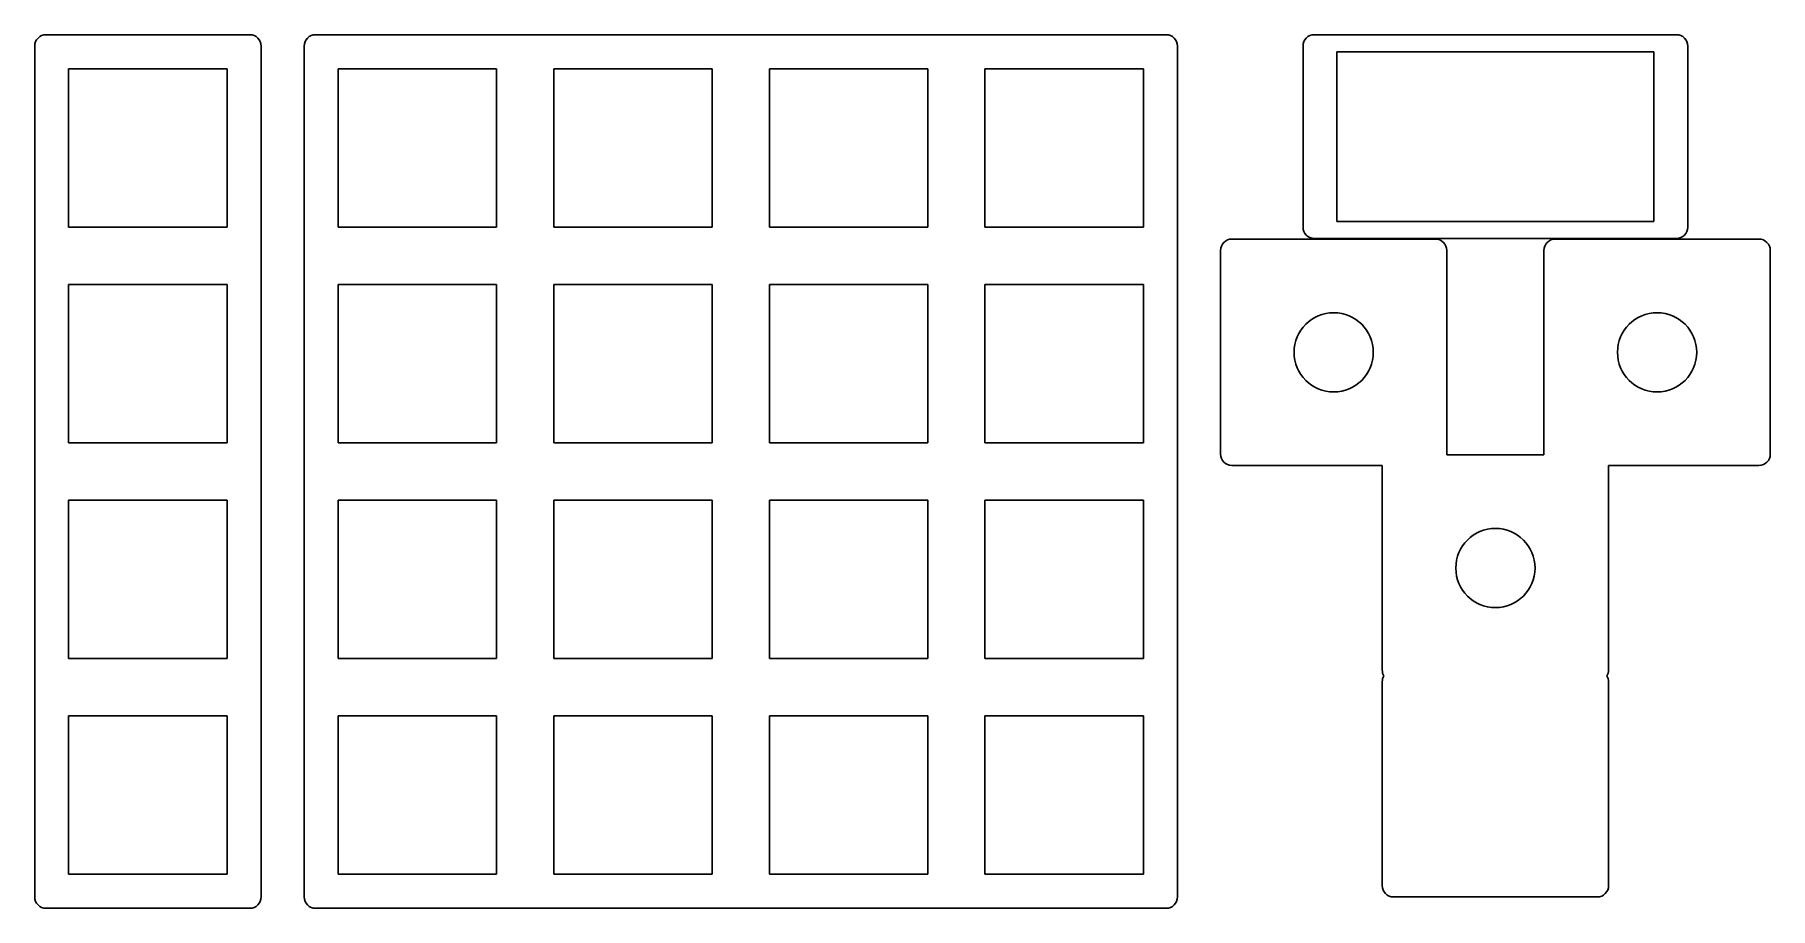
# Model space of a CAD drawing. Header units: millimetres. Extents: x 23 to 177, y 28 to 105.
import ezdxf

# ---------------------------------------------------------------- set-up
doc = ezdxf.new("R2010")
doc.units = ezdxf.units.MM

msp = doc.modelspace()

# ---------------------------------------------------------------- linework, layer by layer
for p, q in [((42.3375, 105.25), (24.3375, 105.25)), ((48.15, 105.25), (123.3, 105.25)), ((168.4, 105.25), (136.4, 105.25)), ((23.3375, 29.1), (23.3375, 104.25)), ((43.3375, 29.1), (43.3375, 104.25)), ((47.15, 29.1), (47.15, 104.25)), ((124.3, 29.1), (124.3, 104.25)), ((135.4, 104.25), (135.4, 88.25)), ((166.4, 103.75), (138.4, 103.75)), ((138.4, 103.75), (138.4, 88.75)), ((166.4, 88.75), (166.4, 103.75)), ((169.4, 88.25), (169.4, 104.25)), ((40.3375, 102.25), (26.3375, 102.25)), ((26.3375, 102.25), (26.3375, 88.25)), ((40.3375, 88.25), (40.3375, 102.25)), ((64.15, 102.25), (50.15, 102.25)), ((50.15, 102.25), (50.15, 88.25)), ((64.15, 88.25), (64.15, 102.25)), ((83.2, 102.25), (69.2, 102.25)), ((69.2, 102.25), (69.2, 88.25)), ((83.2, 88.25), (83.2, 102.25)), ((102.25, 102.25), (88.25, 102.25)), ((88.25, 102.25), (88.25, 88.25)), ((102.25, 88.25), (102.25, 102.25)), ((121.3, 102.25), (107.3, 102.25)), ((107.3, 102.25), (107.3, 88.25)), ((121.3, 88.25), (121.3, 102.25)), ((26.3375, 88.25), (40.3375, 88.25)), ((50.15, 88.25), (64.15, 88.25)), ((69.2, 88.25), (83.2, 88.25)), ((88.25, 88.25), (102.25, 88.25)), ((107.3, 88.25), (121.3, 88.25)), ((138.4, 88.75), (166.4, 88.75)), ((128.1125, 86.2), (128.1125, 68.2)), ((147.1125, 87.2), (129.1125, 87.2)), ((136.4, 87.25), (168.4, 87.25)), ((148.1125, 68.2), (148.1125, 86.2)), ((156.6875, 86.2), (156.6875, 68.2)), ((175.6875, 87.2), (157.6875, 87.2)), ((176.6875, 68.2), (176.6875, 86.2)), ((40.3375, 83.2), (26.3375, 83.2)), ((26.3375, 83.2), (26.3375, 69.2)), ((40.3375, 69.2), (40.3375, 83.2)), ((64.15, 83.2), (50.15, 83.2)), ((50.15, 83.2), (50.15, 69.2)), ((64.15, 69.2), (64.15, 83.2)), ((83.2, 83.2), (69.2, 83.2)), ((69.2, 83.2), (69.2, 69.2)), ((83.2, 69.2), (83.2, 83.2)), ((102.25, 83.2), (88.25, 83.2)), ((88.25, 83.2), (88.25, 69.2)), ((102.25, 69.2), (102.25, 83.2)), ((121.3, 83.2), (107.3, 83.2)), ((107.3, 83.2), (107.3, 69.2)), ((121.3, 69.2), (121.3, 83.2)), ((26.3375, 69.2), (40.3375, 69.2)), ((50.15, 69.2), (64.15, 69.2)), ((69.2, 69.2), (83.2, 69.2)), ((88.25, 69.2), (102.25, 69.2)), ((107.3, 69.2), (121.3, 69.2)), ((156.6888, 68.15), (148.1112, 68.15)), ((129.1125, 67.2), (142.4013, 67.2)), ((142.4, 67.15), (142.4, 49.15)), ((162.3987, 67.2), (175.6875, 67.2)), ((162.4, 49.15), (162.4, 67.15)), ((40.3375, 64.15), (26.3375, 64.15)), ((26.3375, 64.15), (26.3375, 50.15)), ((40.3375, 50.15), (40.3375, 64.15)), ((64.15, 64.15), (50.15, 64.15)), ((50.15, 64.15), (50.15, 50.15)), ((64.15, 50.15), (64.15, 64.15)), ((83.2, 64.15), (69.2, 64.15)), ((69.2, 64.15), (69.2, 50.15)), ((83.2, 50.15), (83.2, 64.15)), ((102.25, 64.15), (88.25, 64.15)), ((88.25, 64.15), (88.25, 50.15)), ((102.25, 50.15), (102.25, 64.15)), ((121.3, 64.15), (107.3, 64.15)), ((107.3, 64.15), (107.3, 50.15)), ((121.3, 50.15), (121.3, 64.15)), ((26.3375, 50.15), (40.3375, 50.15)), ((50.15, 50.15), (64.15, 50.15)), ((69.2, 50.15), (83.2, 50.15)), ((88.25, 50.15), (102.25, 50.15)), ((107.3, 50.15), (121.3, 50.15)), ((142.4, 48.1), (142.4, 30.1)), ((162.4, 30.1), (162.4, 48.1)), ((40.3375, 45.1), (26.3375, 45.1)), ((26.3375, 45.1), (26.3375, 31.1)), ((40.3375, 31.1), (40.3375, 45.1)), ((64.15, 45.1), (50.15, 45.1)), ((50.15, 45.1), (50.15, 31.1)), ((64.15, 31.1), (64.15, 45.1)), ((83.2, 45.1), (69.2, 45.1)), ((69.2, 45.1), (69.2, 31.1)), ((83.2, 31.1), (83.2, 45.1)), ((102.25, 45.1), (88.25, 45.1)), ((88.25, 45.1), (88.25, 31.1)), ((102.25, 31.1), (102.25, 45.1)), ((121.3, 45.1), (107.3, 45.1)), ((107.3, 45.1), (107.3, 31.1)), ((121.3, 31.1), (121.3, 45.1)), ((26.3375, 31.1), (40.3375, 31.1)), ((50.15, 31.1), (64.15, 31.1)), ((69.2, 31.1), (83.2, 31.1)), ((88.25, 31.1), (102.25, 31.1)), ((107.3, 31.1), (121.3, 31.1)), ((24.3375, 28.1), (42.3375, 28.1)), ((48.15, 28.1), (123.3, 28.1)), ((143.4, 29.1), (161.4, 29.1))]:
    msp.add_line(p, q)
for centre in [(138.1125, 77.2), (166.6875, 77.2), (152.4, 58.15)]:
    msp.add_circle(centre, 3.5)
for centre, start, end in [((24.3375, 104.25), 90, 180), ((42.3375, 104.25), 0, 90), ((48.15, 104.25), 90, 180), ((123.3, 104.25), 360, 90), ((136.4, 104.25), 90, 180), ((168.4, 104.25), 0, 90), ((136.4, 88.25), 180, 270), ((168.4, 88.25), 270, 360), ((129.1125, 86.2), 90, 180), ((147.1125, 86.2), 0, 90), ((157.6875, 86.2), 90, 180), ((175.6875, 86.2), 0, 90), ((129.1125, 68.2), 180, 270), ((147.1125, 68.2), 357.134016, 360), ((157.6875, 68.2), 180, 182.865984), ((175.6875, 68.2), 270, 360), ((143.4, 67.15), 177.134016, 180), ((161.4, 67.15), 0, 2.865984), ((143.4, 49.15), 180, 211.668244), ((161.4, 49.15), 328.331756, 360), ((143.4, 48.1), 148.331756, 180), ((161.4, 48.1), 0, 31.668244), ((143.4, 30.1), 180, 270), ((161.4, 30.1), 270, 360), ((24.3375, 29.1), 180, 270), ((42.3375, 29.1), 270, 360), ((48.15, 29.1), 180, 270), ((123.3, 29.1), 270, 360)]:
    msp.add_arc(centre, 1, start, end)

doc.saveas('drawing.dxf')
